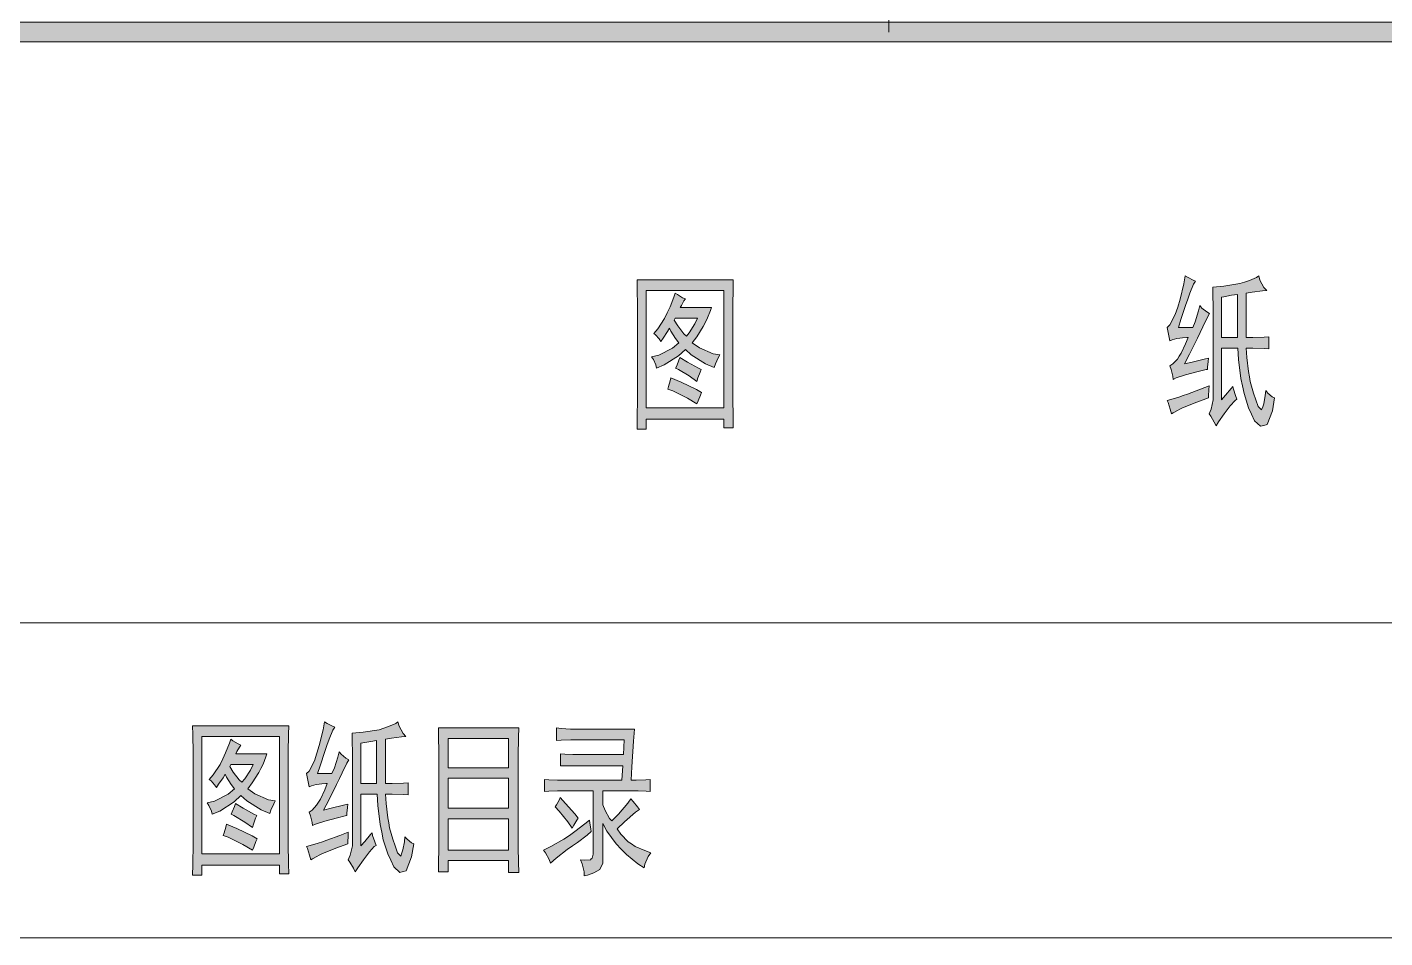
# Model space of a CAD drawing. Header units: millimetres. Extents: x 0 to 207, y 0 to 293.
# Drawn here: x 71.07 to 105.03, y 219.97 to 242.76 of the extents above; entities that cross this region are included whole.
import ezdxf

# ---------------------------------------------------------------- set-up
doc = ezdxf.new("R2010")
doc.units = ezdxf.units.MM

msp = doc.modelspace()

# ---------------------------------------------------------------- hatches: boundary and pattern name
h = msp.add_hatch(color=0)
h.dxf.hatch_style = 2
h.paths.add_polyline_path([(201.9935, 242.883972), (201.9935, 242.390083), (25.124833, 242.390083), (25.124833, 242.883972)])
h = msp.add_hatch(color=0)
h.paths.add_polyline_path([(88.727139, 236.438722), (88.723611, 236.234111), (88.716556, 235.7755), (88.716556, 235.528556), (88.716556, 233.750556), (88.716556, 233.493028), (88.723611, 232.985028), (88.727139, 232.738083), (88.494306, 232.738083), (88.494306, 232.953278), (86.554028, 232.953278), (86.554028, 232.702806), (86.321194, 232.702806), (86.32825, 232.960333), (86.335306, 233.493028), (86.335306, 233.768194), (86.335306, 235.528556), (86.335306, 235.768444), (86.32825, 236.223528), (86.321194, 236.438722)])
h.paths.add_polyline_path([(88.494306, 233.2355), (88.494306, 236.174139), (86.554028, 236.174139), (86.554028, 233.2355)])
h = msp.add_hatch(color=0)
h.dxf.hatch_style = 2
h.paths.add_polyline_path([(100.294722, 236.406972), (100.245333, 236.332889), (100.146556, 236.103583), (100.097167, 235.951889), (100.04425, 235.796667), (99.927833, 235.443889), (99.864333, 235.246333), (100.224167, 235.246333), (100.280611, 235.387444), (100.368806, 235.659083), (100.397028, 235.793139), (100.449944, 235.733167), (100.573417, 235.634389), (100.640444, 235.592056), (100.594583, 235.500333), (100.478167, 235.263972), (100.411139, 235.119333), (100.340583, 234.974694), (100.143028, 234.579583), (100.016028, 234.332639), (100.206528, 234.382028), (100.509917, 234.456111), (100.619278, 234.480806), (100.608694, 234.396139), (100.594583, 234.255028), (100.594583, 234.198583), (100.555778, 234.191528), (100.358222, 234.142139), (100.199472, 234.099806), (100.04425, 234.057472), (99.811417, 233.983389), (99.733806, 233.948111), (99.723222, 234.025722), (99.684417, 234.191528), (99.652667, 234.28325), (99.723222, 234.332639), (99.839639, 234.456111), (99.8855, 234.530194), (99.931361, 234.604278), (100.04425, 234.837111), (100.10775, 234.995861), (100.072472, 234.995861), (99.966639, 234.988806), (99.899611, 234.978222), (99.829056, 234.971167), (99.705583, 234.935889), (99.652667, 234.911194), (99.585639, 235.246333), (99.652667, 235.309833), (99.783194, 235.567361), (99.846694, 235.757861), (99.906667, 235.951889), (100.001917, 236.339944), (100.037194, 236.541028), (100.10775, 236.498694), (100.23475, 236.431667)])
h = msp.add_hatch(color=0)
h.paths.add_polyline_path([(101.328361, 233.450694), (101.2825, 233.418944), (101.159028, 233.284889), (101.084944, 233.186111), (101.007333, 233.087333), (100.86975, 232.88625), (100.80625, 232.787472), (100.756861, 232.879194), (100.672194, 233.027361), (100.629861, 233.087333), (100.682778, 233.20375), (100.735694, 233.436583), (100.735694, 233.549472), (100.735694, 235.592056), (100.735694, 235.750806), (100.728639, 236.082417), (100.721583, 236.258806), (101.003806, 236.2835), (101.398917, 236.343472), (101.518861, 236.382278), (101.638806, 236.421083), (101.815194, 236.498694), (101.875167, 236.541028), (101.903389, 236.431667), (102.002167, 236.248222), (102.072722, 236.174139), (101.966889, 236.167083), (101.712889, 236.131806), (101.561194, 236.107111), (101.561194, 234.995861), (101.727, 234.995861), (102.01275, 235.002917), (102.129167, 235.0135), (102.129167, 234.713639), (102.01275, 234.720694), (101.727, 234.731278), (101.561194, 234.731278), (101.578833, 234.498444), (101.617639, 234.142139), (101.642333, 234.015139), (101.6635, 233.891667), (101.744639, 233.602389), (101.804611, 233.433056), (101.861056, 233.26725), (101.945722, 233.182583), (101.973944, 233.260194), (101.998639, 233.337806), (102.037444, 233.542417), (102.048028, 233.665889), (102.100944, 233.602389), (102.210306, 233.510667), (102.270278, 233.485972), (102.217361, 233.161417), (102.083306, 232.815694), (102.002167, 232.794528), (101.921028, 232.773361), (101.765806, 232.914472), (101.69525, 233.07675), (101.621167, 233.239028), (101.508278, 233.591806), (101.465944, 233.782306), (101.427139, 233.972806), (101.367167, 234.449056), (101.349528, 234.731278), (100.943833, 234.731278), (100.943833, 233.433056), (101.042611, 233.549472), (101.183722, 233.718806), (101.222528, 233.768194), (101.240167, 233.701167), (101.293083, 233.542417)])
h.paths.add_polyline_path([(100.943833, 234.995861), (101.338944, 234.995861), (101.338944, 236.075361), (101.194306, 236.050667), (100.99675, 236.015389), (100.943833, 236.008333)])
h = msp.add_hatch(color=0)
h.paths.add_polyline_path([(87.531222, 235.958944), (87.495944, 235.909556), (87.432444, 235.800194), (87.404222, 235.74375), (88.183861, 235.74375), (88.159167, 235.669667), (88.081556, 235.486222), (88.032167, 235.376861), (87.97925, 235.271028), (87.816972, 235.0135), (87.704083, 234.861806), (87.880472, 234.738333), (88.222667, 234.590167), (88.392, 234.565472), (88.349667, 234.487861), (88.282639, 234.332639), (88.250889, 234.247972), (88.035694, 234.339694), (87.675861, 234.565472), (87.531222, 234.696), (87.361889, 234.53725), (87.002056, 234.307944), (86.811556, 234.230333), (86.793917, 234.307944), (86.730417, 234.449056), (86.681028, 234.512556), (86.868, 234.554889), (87.210194, 234.731278), (87.368944, 234.861806), (87.287806, 234.971167), (87.171389, 235.154611), (87.136111, 235.228694), (87.083194, 235.144028), (86.973833, 234.978222), (86.913861, 234.897083), (86.875056, 234.964111), (86.786861, 235.062889), (86.741, 235.094639), (86.839778, 235.211056), (87.009111, 235.472111), (87.076139, 235.61675), (87.146694, 235.764917), (87.245472, 236.008333), (87.277222, 236.107111), (87.333667, 236.068306), (87.460667, 235.990694)])
h.paths.add_polyline_path([(87.252528, 235.42625), (87.340722, 235.285139), (87.488889, 235.087583), (87.555917, 235.027611), (87.63, 235.112278), (87.771111, 235.334528), (87.834611, 235.475639), (87.277222, 235.475639)])
h = msp.add_hatch(color=0)
h.dxf.hatch_style = 2
h.paths.add_polyline_path([(87.390111, 234.498444), (87.587667, 234.382028), (87.855778, 234.230333), (87.926333, 234.198583), (87.898111, 234.131556), (87.845194, 233.983389), (87.8205, 233.898722), (87.622944, 234.032778), (87.358361, 234.198583), (87.287806, 234.230333), (87.316028, 234.290306), (87.368944, 234.424361)])
h = msp.add_hatch(color=0)
h.dxf.hatch_style = 2
h.paths.add_polyline_path([(87.171389, 233.983389), (87.425389, 233.874028), (87.809917, 233.690583), (87.936917, 233.6165), (87.908694, 233.549472), (87.85225, 233.408361), (87.8205, 233.334278), (87.584139, 233.475389), (87.21725, 233.658833), (87.09025, 233.701167), (87.111417, 233.768194), (87.15375, 233.909306)])
h = msp.add_hatch(color=0)
h.dxf.hatch_style = 2
h.paths.add_polyline_path([(99.585639, 233.418944), (99.677361, 233.443639), (99.878444, 233.503611), (99.984278, 233.542417), (100.093639, 233.581222), (100.414667, 233.701167), (100.629861, 233.782306), (100.622806, 233.683528), (100.619278, 233.535361), (100.619278, 233.485972), (100.322944, 233.376611), (99.966639, 233.2355), (99.903139, 233.20375), (99.843167, 233.168472), (99.733806, 233.112028), (99.687944, 233.087333), (99.659722, 233.20375), (99.606806, 233.369556)])
h = msp.add_hatch(color=0)
h.paths.add_polyline_path([(77.611111, 225.276833), (77.604056, 225.072222), (77.597, 224.613611), (77.597, 224.366667), (77.597, 222.588667), (77.597, 222.331139), (77.604056, 221.823139), (77.611111, 221.576194), (77.378278, 221.576194), (77.378278, 221.791389), (75.438, 221.791389), (75.438, 221.540917), (75.205167, 221.540917), (75.208694, 221.798444), (75.21575, 222.331139), (75.21575, 222.606306), (75.21575, 224.366667), (75.21575, 224.606556), (75.208694, 225.061639), (75.205167, 225.276833)])
h.paths.add_polyline_path([(77.378278, 222.073611), (77.378278, 225.01225), (75.438, 225.01225), (75.438, 222.073611)])
h = msp.add_hatch(color=0)
h.dxf.hatch_style = 2
h.paths.add_polyline_path([(78.761167, 225.245083), (78.715306, 225.171), (78.616528, 224.941694), (78.563611, 224.79), (78.510694, 224.634778), (78.394278, 224.282), (78.330778, 224.084444), (78.690611, 224.084444), (78.750583, 224.225556), (78.83525, 224.497194), (78.867, 224.63125), (78.916389, 224.571278), (79.039861, 224.4725), (79.110417, 224.430167), (79.064556, 224.341972), (78.948139, 224.102083), (78.877583, 223.957444), (78.807028, 223.812806), (78.609472, 223.417694), (78.482472, 223.17075), (78.672972, 223.220139), (78.976361, 223.294222), (79.085722, 223.318917), (79.075139, 223.237778), (79.064556, 223.096667), (79.064556, 223.036694), (79.022222, 223.029639), (78.824667, 222.98025), (78.669444, 222.937917), (78.510694, 222.895583), (78.277861, 222.8215), (78.203778, 222.786222), (78.193194, 222.863833), (78.150861, 223.029639), (78.122639, 223.121361), (78.193194, 223.17075), (78.306083, 223.294222), (78.355472, 223.368306), (78.401333, 223.442389), (78.510694, 223.675222), (78.574194, 223.833972), (78.538917, 223.833972), (78.436611, 223.826917), (78.366056, 223.816333), (78.2955, 223.809278), (78.175556, 223.774), (78.122639, 223.749306), (78.052083, 224.084444), (78.122639, 224.147944), (78.253167, 224.405472), (78.313139, 224.595972), (78.373111, 224.79), (78.471889, 225.178056), (78.503639, 225.379139), (78.574194, 225.336806), (78.701194, 225.269778)])
h = msp.add_hatch(color=0)
h.paths.add_polyline_path([(79.794806, 222.288806), (79.748944, 222.257056), (79.625472, 222.123), (79.551389, 222.024222), (79.477306, 221.925444), (79.336194, 221.724361), (79.272694, 221.625583), (79.226833, 221.717306), (79.138639, 221.865472), (79.096306, 221.925444), (79.149222, 222.041861), (79.202139, 222.274694), (79.202139, 222.387583), (79.202139, 224.430167), (79.202139, 224.588917), (79.198611, 224.920528), (79.191556, 225.096917), (79.47025, 225.121611), (79.868889, 225.181583), (79.988833, 225.220389), (80.10525, 225.259194), (80.285167, 225.336806), (80.341611, 225.379139), (80.369833, 225.269778), (80.468611, 225.086333), (80.539167, 225.01225), (80.433333, 225.005194), (80.179333, 224.969917), (80.027639, 224.945222), (80.027639, 223.833972), (80.196972, 223.833972), (80.482722, 223.841028), (80.599139, 223.851611), (80.599139, 223.55175), (80.482722, 223.558806), (80.196972, 223.569389), (80.027639, 223.569389), (80.045278, 223.336556), (80.087611, 222.98025), (80.108778, 222.85325), (80.133472, 222.729778), (80.214611, 222.4405), (80.271056, 222.274694), (80.331028, 222.105361), (80.415694, 222.020694), (80.440389, 222.098306), (80.465083, 222.175917), (80.503889, 222.380528), (80.514472, 222.504), (80.567389, 222.4405), (80.680278, 222.348778), (80.736722, 222.324083), (80.683806, 221.999528), (80.54975, 221.653806), (80.468611, 221.632639), (80.387472, 221.611472), (80.235778, 221.752583), (80.161694, 221.914861), (80.087611, 222.077139), (79.974722, 222.429917), (79.935917, 222.620417), (79.893583, 222.814444), (79.837139, 223.287167), (79.8195, 223.569389), (79.410278, 223.569389), (79.410278, 222.274694), (79.509056, 222.387583), (79.650167, 222.556917), (79.6925, 222.606306), (79.706611, 222.539278), (79.759528, 222.380528)])
h.paths.add_polyline_path([(79.410278, 223.833972), (79.805389, 223.833972), (79.805389, 224.913472), (79.66075, 224.888778), (79.463194, 224.8535), (79.410278, 224.846444)])
h = msp.add_hatch(color=0)
h.paths.add_polyline_path([(83.364917, 225.227444), (83.357861, 224.987556), (83.350806, 224.532472), (83.350806, 224.31375), (83.350806, 222.373472), (83.350806, 222.246472), (83.357861, 221.865472), (83.364917, 221.607944), (83.107389, 221.607944), (83.107389, 221.907806), (81.5975, 221.907806), (81.5975, 221.625583), (81.354083, 221.625583), (81.357611, 221.851361), (81.364667, 222.207667), (81.364667, 222.338194), (81.364667, 224.31375), (81.364667, 224.588917), (81.357611, 225.047528), (81.354083, 225.227444)])
h.paths.add_polyline_path([(83.107389, 222.172389), (83.107389, 222.955556), (81.5975, 222.955556), (81.5975, 222.172389)])
h.paths.add_polyline_path([(83.107389, 223.220139), (83.107389, 223.968028), (81.5975, 223.968028), (81.5975, 223.220139)])
h.paths.add_polyline_path([(83.107389, 224.232611), (83.107389, 224.962861), (81.5975, 224.962861), (81.5975, 224.232611)])
h = msp.add_hatch(color=0)
h.dxf.hatch_style = 2
h.paths.add_polyline_path([(84.409139, 224.282), (84.409139, 224.581861), (84.5185, 224.571278), (84.712528, 224.564222), (84.793667, 224.564222), (85.979, 224.564222), (86.003694, 224.931111), (84.783083, 224.931111), (84.666667, 224.931111), (84.426778, 224.920528), (84.306833, 224.913472), (84.306833, 225.227444), (84.426778, 225.213333), (84.659611, 225.195694), (84.768972, 225.195694), (86.257694, 225.195694), (86.233, 224.895833), (86.194194, 224.257306), (86.176556, 223.918639), (86.303556, 223.918639), (86.543444, 223.925694), (86.652806, 223.93275), (86.652806, 223.632889), (86.554028, 223.643472), (86.349417, 223.650528), (86.247111, 223.650528), (85.467472, 223.650528), (85.467472, 223.301278), (85.523917, 223.160167), (85.636806, 222.962611), (85.689722, 222.902639), (85.855528, 223.068444), (86.095417, 223.343611), (86.165972, 223.452972), (86.222417, 223.385944), (86.331778, 223.251889), (86.384694, 223.184861), (86.285917, 223.121361), (86.007222, 222.877944), (85.827306, 222.705083), (85.919028, 222.571028), (86.102472, 222.380528), (86.187139, 222.324083), (86.275333, 222.264111), (86.515222, 222.158278), (86.663389, 222.105361), (86.599889, 222.006583), (86.51875, 221.816083), (86.501111, 221.724361), (86.345889, 221.823139), (86.056611, 222.055972), (85.926083, 222.190028), (85.795556, 222.324083), (85.56625, 222.645111), (85.467472, 222.839139), (85.467472, 221.957194), (85.467472, 221.840778), (85.393389, 221.682028), (85.315778, 221.643222), (85.241694, 221.600889), (85.082944, 221.540917), (85.001806, 221.526806), (84.998278, 221.625583), (84.948889, 221.823139), (84.910083, 221.925444), (85.019444, 221.914861), (85.1535, 221.928972), (85.178194, 221.950139), (85.199361, 221.971306), (85.224056, 222.066556), (85.224056, 222.140639), (85.224056, 223.650528), (84.433833, 223.650528), (84.328, 223.650528), (84.112806, 223.643472), (84.003444, 223.632889), (84.003444, 223.93275), (84.112806, 223.925694), (84.328, 223.918639), (84.433833, 223.918639), (85.943722, 223.918639), (85.968417, 224.282)])
h = msp.add_hatch(color=0)
h.paths.add_polyline_path([(76.411667, 224.797056), (76.379917, 224.747667), (76.312889, 224.638306), (76.284667, 224.581861), (77.064306, 224.581861), (77.039611, 224.507778), (76.965528, 224.324333), (76.912611, 224.214972), (76.859694, 224.109139), (76.697417, 223.851611), (76.588056, 223.699917), (76.760917, 223.576444), (77.103111, 223.428278), (77.272444, 223.403583), (77.233639, 223.325972), (77.163083, 223.17075), (77.134861, 223.086083), (76.919667, 223.177806), (76.559833, 223.403583), (76.411667, 223.534111), (76.245861, 223.378889), (75.886028, 223.146056), (75.692, 223.068444), (75.674361, 223.146056), (75.610861, 223.287167), (75.565, 223.350667), (75.751972, 223.393), (76.094167, 223.569389), (76.249389, 223.699917), (76.16825, 223.809278), (76.051833, 223.992722), (76.016556, 224.066806), (75.967167, 223.982139), (75.854278, 223.816333), (75.797833, 223.735194), (75.7555, 223.802222), (75.670833, 223.901), (75.621444, 223.93275), (75.720222, 224.049167), (75.889556, 224.310222), (75.960111, 224.454861), (76.030667, 224.603028), (76.129444, 224.846444), (76.157667, 224.945222), (76.214111, 224.906417), (76.344639, 224.828806)])
h.paths.add_polyline_path([(76.132972, 224.264361), (76.221167, 224.12325), (76.372861, 223.925694), (76.436361, 223.865722), (76.510444, 223.950389), (76.651556, 224.172639), (76.715056, 224.31375), (76.157667, 224.31375)])
h = msp.add_hatch(color=0)
h.dxf.hatch_style = 2
h.paths.add_polyline_path([(84.398556, 223.484722), (84.536139, 223.336556), (84.765444, 223.079028), (84.850111, 222.969667), (84.814833, 222.920278), (84.74075, 222.796806), (84.701944, 222.722722), (84.589056, 222.877944), (84.373861, 223.146056), (84.271556, 223.251889), (84.306833, 223.301278), (84.370333, 223.417694)])
h = msp.add_hatch(color=0)
h.dxf.hatch_style = 2
h.paths.add_polyline_path([(76.274083, 223.336556), (76.471639, 223.220139), (76.73975, 223.068444), (76.806778, 223.036694), (76.778556, 222.969667), (76.725639, 222.8215), (76.704472, 222.736833), (76.506917, 222.870889), (76.238806, 223.036694), (76.16825, 223.068444), (76.196472, 223.128417), (76.249389, 223.262472)])
h = msp.add_hatch(color=0)
h.dxf.hatch_style = 2
h.paths.add_polyline_path([(76.051833, 222.8215), (76.309361, 222.712139), (76.690361, 222.528694), (76.820889, 222.454611), (76.789139, 222.387583), (76.732694, 222.246472), (76.704472, 222.172389), (76.464583, 222.3135), (76.097694, 222.496944), (75.970694, 222.539278), (75.995389, 222.606306), (76.034194, 222.747417)])
h = msp.add_hatch(color=0)
h.dxf.hatch_style = 2
h.paths.add_polyline_path([(85.178194, 222.638056), (85.072361, 222.546333), (84.836, 222.362889), (84.705472, 222.274694), (84.574944, 222.182972), (84.299778, 221.96425), (84.155139, 221.840778), (84.119861, 221.9325), (84.031667, 222.098306), (83.97875, 222.172389), (84.165722, 222.257056), (84.490278, 222.4405), (84.631389, 222.539278), (84.768972, 222.638056), (85.019444, 222.828556), (85.128806, 222.920278), (85.142917, 222.846194), (85.164083, 222.705083)])
h = msp.add_hatch(color=0)
h.dxf.hatch_style = 2
h.paths.add_polyline_path([(78.052083, 222.257056), (78.143806, 222.28175), (78.344889, 222.34525), (78.45425, 222.380528), (78.560083, 222.419333), (78.884639, 222.539278), (79.096306, 222.620417), (79.092778, 222.521639), (79.085722, 222.373472), (79.085722, 222.324083), (78.789389, 222.214722), (78.433083, 222.073611), (78.373111, 222.041861), (78.309611, 222.006583), (78.203778, 221.950139), (78.157917, 221.925444), (78.126167, 222.041861), (78.076778, 222.207667)])

# ---------------------------------------------------------------- linework, layer by layer
at = {"color": 0, "lineweight": 0}
for points in [[(92.621806, 242.637028), (92.621806, 265.052528)], [(25.124833, 227.859167), (201.9935, 227.859167)], [(25.124833, 219.974583), (201.9935, 219.974583)]]:
    msp.add_lwpolyline(points, dxfattribs=at)
for points in [[(201.9935, 242.883972), (201.9935, 242.390083), (25.124833, 242.390083), (25.124833, 242.883972)], [(88.727139, 236.438722), (88.723611, 236.234111), (88.716556, 235.7755), (88.716556, 235.528556), (88.716556, 233.750556), (88.716556, 233.493028), (88.723611, 232.985028), (88.727139, 232.738083), (88.494306, 232.738083), (88.494306, 232.953278), (86.554028, 232.953278), (86.554028, 232.702806), (86.321194, 232.702806), (86.32825, 232.960333), (86.335306, 233.493028), (86.335306, 233.768194), (86.335306, 235.528556), (86.335306, 235.768444), (86.32825, 236.223528), (86.321194, 236.438722)], [(100.294722, 236.406972), (100.245333, 236.332889), (100.146556, 236.103583), (100.097167, 235.951889), (100.04425, 235.796667), (99.927833, 235.443889), (99.864333, 235.246333), (100.224167, 235.246333), (100.280611, 235.387444), (100.368806, 235.659083), (100.397028, 235.793139), (100.449944, 235.733167), (100.573417, 235.634389), (100.640444, 235.592056), (100.594583, 235.500333), (100.478167, 235.263972), (100.411139, 235.119333), (100.340583, 234.974694), (100.143028, 234.579583), (100.016028, 234.332639), (100.206528, 234.382028), (100.509917, 234.456111), (100.619278, 234.480806), (100.608694, 234.396139), (100.594583, 234.255028), (100.594583, 234.198583), (100.555778, 234.191528), (100.358222, 234.142139), (100.199472, 234.099806), (100.04425, 234.057472), (99.811417, 233.983389), (99.733806, 233.948111), (99.723222, 234.025722), (99.684417, 234.191528), (99.652667, 234.28325), (99.723222, 234.332639), (99.839639, 234.456111), (99.8855, 234.530194), (99.931361, 234.604278), (100.04425, 234.837111), (100.10775, 234.995861), (100.072472, 234.995861), (99.966639, 234.988806), (99.899611, 234.978222), (99.829056, 234.971167), (99.705583, 234.935889), (99.652667, 234.911194), (99.585639, 235.246333), (99.652667, 235.309833), (99.783194, 235.567361), (99.846694, 235.757861), (99.906667, 235.951889), (100.001917, 236.339944), (100.037194, 236.541028), (100.10775, 236.498694), (100.23475, 236.431667)], [(101.328361, 233.450694), (101.2825, 233.418944), (101.159028, 233.284889), (101.084944, 233.186111), (101.007333, 233.087333), (100.86975, 232.88625), (100.80625, 232.787472), (100.756861, 232.879194), (100.672194, 233.027361), (100.629861, 233.087333), (100.682778, 233.20375), (100.735694, 233.436583), (100.735694, 233.549472), (100.735694, 235.592056), (100.735694, 235.750806), (100.728639, 236.082417), (100.721583, 236.258806), (101.003806, 236.2835), (101.398917, 236.343472), (101.518861, 236.382278), (101.638806, 236.421083), (101.815194, 236.498694), (101.875167, 236.541028), (101.903389, 236.431667), (102.002167, 236.248222), (102.072722, 236.174139), (101.966889, 236.167083), (101.712889, 236.131806), (101.561194, 236.107111), (101.561194, 234.995861), (101.727, 234.995861), (102.01275, 235.002917), (102.129167, 235.0135), (102.129167, 234.713639), (102.01275, 234.720694), (101.727, 234.731278), (101.561194, 234.731278), (101.578833, 234.498444), (101.617639, 234.142139), (101.642333, 234.015139), (101.6635, 233.891667), (101.744639, 233.602389), (101.804611, 233.433056), (101.861056, 233.26725), (101.945722, 233.182583), (101.973944, 233.260194), (101.998639, 233.337806), (102.037444, 233.542417), (102.048028, 233.665889), (102.100944, 233.602389), (102.210306, 233.510667), (102.270278, 233.485972), (102.217361, 233.161417), (102.083306, 232.815694), (102.002167, 232.794528), (101.921028, 232.773361), (101.765806, 232.914472), (101.69525, 233.07675), (101.621167, 233.239028), (101.508278, 233.591806), (101.465944, 233.782306), (101.427139, 233.972806), (101.367167, 234.449056), (101.349528, 234.731278), (100.943833, 234.731278), (100.943833, 233.433056), (101.042611, 233.549472), (101.183722, 233.718806), (101.222528, 233.768194), (101.240167, 233.701167), (101.293083, 233.542417)], [(88.494306, 233.2355), (88.494306, 236.174139), (86.554028, 236.174139), (86.554028, 233.2355)], [(87.531222, 235.958944), (87.495944, 235.909556), (87.432444, 235.800194), (87.404222, 235.74375), (88.183861, 235.74375), (88.159167, 235.669667), (88.081556, 235.486222), (88.032167, 235.376861), (87.97925, 235.271028), (87.816972, 235.0135), (87.704083, 234.861806), (87.880472, 234.738333), (88.222667, 234.590167), (88.392, 234.565472), (88.349667, 234.487861), (88.282639, 234.332639), (88.250889, 234.247972), (88.035694, 234.339694), (87.675861, 234.565472), (87.531222, 234.696), (87.361889, 234.53725), (87.002056, 234.307944), (86.811556, 234.230333), (86.793917, 234.307944), (86.730417, 234.449056), (86.681028, 234.512556), (86.868, 234.554889), (87.210194, 234.731278), (87.368944, 234.861806), (87.287806, 234.971167), (87.171389, 235.154611), (87.136111, 235.228694), (87.083194, 235.144028), (86.973833, 234.978222), (86.913861, 234.897083), (86.875056, 234.964111), (86.786861, 235.062889), (86.741, 235.094639), (86.839778, 235.211056), (87.009111, 235.472111), (87.076139, 235.61675), (87.146694, 235.764917), (87.245472, 236.008333), (87.277222, 236.107111), (87.333667, 236.068306), (87.460667, 235.990694)], [(100.943833, 234.995861), (101.338944, 234.995861), (101.338944, 236.075361), (101.194306, 236.050667), (100.99675, 236.015389), (100.943833, 236.008333)], [(87.252528, 235.42625), (87.340722, 235.285139), (87.488889, 235.087583), (87.555917, 235.027611), (87.63, 235.112278), (87.771111, 235.334528), (87.834611, 235.475639), (87.277222, 235.475639)], [(87.390111, 234.498444), (87.587667, 234.382028), (87.855778, 234.230333), (87.926333, 234.198583), (87.898111, 234.131556), (87.845194, 233.983389), (87.8205, 233.898722), (87.622944, 234.032778), (87.358361, 234.198583), (87.287806, 234.230333), (87.316028, 234.290306), (87.368944, 234.424361)], [(87.171389, 233.983389), (87.425389, 233.874028), (87.809917, 233.690583), (87.936917, 233.6165), (87.908694, 233.549472), (87.85225, 233.408361), (87.8205, 233.334278), (87.584139, 233.475389), (87.21725, 233.658833), (87.09025, 233.701167), (87.111417, 233.768194), (87.15375, 233.909306)], [(99.585639, 233.418944), (99.677361, 233.443639), (99.878444, 233.503611), (99.984278, 233.542417), (100.093639, 233.581222), (100.414667, 233.701167), (100.629861, 233.782306), (100.622806, 233.683528), (100.619278, 233.535361), (100.619278, 233.485972), (100.322944, 233.376611), (99.966639, 233.2355), (99.903139, 233.20375), (99.843167, 233.168472), (99.733806, 233.112028), (99.687944, 233.087333), (99.659722, 233.20375), (99.606806, 233.369556)], [(77.611111, 225.276833), (77.604056, 225.072222), (77.597, 224.613611), (77.597, 224.366667), (77.597, 222.588667), (77.597, 222.331139), (77.604056, 221.823139), (77.611111, 221.576194), (77.378278, 221.576194), (77.378278, 221.791389), (75.438, 221.791389), (75.438, 221.540917), (75.205167, 221.540917), (75.208694, 221.798444), (75.21575, 222.331139), (75.21575, 222.606306), (75.21575, 224.366667), (75.21575, 224.606556), (75.208694, 225.061639), (75.205167, 225.276833)], [(78.761167, 225.245083), (78.715306, 225.171), (78.616528, 224.941694), (78.563611, 224.79), (78.510694, 224.634778), (78.394278, 224.282), (78.330778, 224.084444), (78.690611, 224.084444), (78.750583, 224.225556), (78.83525, 224.497194), (78.867, 224.63125), (78.916389, 224.571278), (79.039861, 224.4725), (79.110417, 224.430167), (79.064556, 224.341972), (78.948139, 224.102083), (78.877583, 223.957444), (78.807028, 223.812806), (78.609472, 223.417694), (78.482472, 223.17075), (78.672972, 223.220139), (78.976361, 223.294222), (79.085722, 223.318917), (79.075139, 223.237778), (79.064556, 223.096667), (79.064556, 223.036694), (79.022222, 223.029639), (78.824667, 222.98025), (78.669444, 222.937917), (78.510694, 222.895583), (78.277861, 222.8215), (78.203778, 222.786222), (78.193194, 222.863833), (78.150861, 223.029639), (78.122639, 223.121361), (78.193194, 223.17075), (78.306083, 223.294222), (78.355472, 223.368306), (78.401333, 223.442389), (78.510694, 223.675222), (78.574194, 223.833972), (78.538917, 223.833972), (78.436611, 223.826917), (78.366056, 223.816333), (78.2955, 223.809278), (78.175556, 223.774), (78.122639, 223.749306), (78.052083, 224.084444), (78.122639, 224.147944), (78.253167, 224.405472), (78.313139, 224.595972), (78.373111, 224.79), (78.471889, 225.178056), (78.503639, 225.379139), (78.574194, 225.336806), (78.701194, 225.269778)], [(79.794806, 222.288806), (79.748944, 222.257056), (79.625472, 222.123), (79.551389, 222.024222), (79.477306, 221.925444), (79.336194, 221.724361), (79.272694, 221.625583), (79.226833, 221.717306), (79.138639, 221.865472), (79.096306, 221.925444), (79.149222, 222.041861), (79.202139, 222.274694), (79.202139, 222.387583), (79.202139, 224.430167), (79.202139, 224.588917), (79.198611, 224.920528), (79.191556, 225.096917), (79.47025, 225.121611), (79.868889, 225.181583), (79.988833, 225.220389), (80.10525, 225.259194), (80.285167, 225.336806), (80.341611, 225.379139), (80.369833, 225.269778), (80.468611, 225.086333), (80.539167, 225.01225), (80.433333, 225.005194), (80.179333, 224.969917), (80.027639, 224.945222), (80.027639, 223.833972), (80.196972, 223.833972), (80.482722, 223.841028), (80.599139, 223.851611), (80.599139, 223.55175), (80.482722, 223.558806), (80.196972, 223.569389), (80.027639, 223.569389), (80.045278, 223.336556), (80.087611, 222.98025), (80.108778, 222.85325), (80.133472, 222.729778), (80.214611, 222.4405), (80.271056, 222.274694), (80.331028, 222.105361), (80.415694, 222.020694), (80.440389, 222.098306), (80.465083, 222.175917), (80.503889, 222.380528), (80.514472, 222.504), (80.567389, 222.4405), (80.680278, 222.348778), (80.736722, 222.324083), (80.683806, 221.999528), (80.54975, 221.653806), (80.468611, 221.632639), (80.387472, 221.611472), (80.235778, 221.752583), (80.161694, 221.914861), (80.087611, 222.077139), (79.974722, 222.429917), (79.935917, 222.620417), (79.893583, 222.814444), (79.837139, 223.287167), (79.8195, 223.569389), (79.410278, 223.569389), (79.410278, 222.274694), (79.509056, 222.387583), (79.650167, 222.556917), (79.6925, 222.606306), (79.706611, 222.539278), (79.759528, 222.380528)], [(83.364917, 225.227444), (83.357861, 224.987556), (83.350806, 224.532472), (83.350806, 224.31375), (83.350806, 222.373472), (83.350806, 222.246472), (83.357861, 221.865472), (83.364917, 221.607944), (83.107389, 221.607944), (83.107389, 221.907806), (81.5975, 221.907806), (81.5975, 221.625583), (81.354083, 221.625583), (81.357611, 221.851361), (81.364667, 222.207667), (81.364667, 222.338194), (81.364667, 224.31375), (81.364667, 224.588917), (81.357611, 225.047528), (81.354083, 225.227444)], [(84.409139, 224.282), (84.409139, 224.581861), (84.5185, 224.571278), (84.712528, 224.564222), (84.793667, 224.564222), (85.979, 224.564222), (86.003694, 224.931111), (84.783083, 224.931111), (84.666667, 224.931111), (84.426778, 224.920528), (84.306833, 224.913472), (84.306833, 225.227444), (84.426778, 225.213333), (84.659611, 225.195694), (84.768972, 225.195694), (86.257694, 225.195694), (86.233, 224.895833), (86.194194, 224.257306), (86.176556, 223.918639), (86.303556, 223.918639), (86.543444, 223.925694), (86.652806, 223.93275), (86.652806, 223.632889), (86.554028, 223.643472), (86.349417, 223.650528), (86.247111, 223.650528), (85.467472, 223.650528), (85.467472, 223.301278), (85.523917, 223.160167), (85.636806, 222.962611), (85.689722, 222.902639), (85.855528, 223.068444), (86.095417, 223.343611), (86.165972, 223.452972), (86.222417, 223.385944), (86.331778, 223.251889), (86.384694, 223.184861), (86.285917, 223.121361), (86.007222, 222.877944), (85.827306, 222.705083), (85.919028, 222.571028), (86.102472, 222.380528), (86.187139, 222.324083), (86.275333, 222.264111), (86.515222, 222.158278), (86.663389, 222.105361), (86.599889, 222.006583), (86.51875, 221.816083), (86.501111, 221.724361), (86.345889, 221.823139), (86.056611, 222.055972), (85.926083, 222.190028), (85.795556, 222.324083), (85.56625, 222.645111), (85.467472, 222.839139), (85.467472, 221.957194), (85.467472, 221.840778), (85.393389, 221.682028), (85.315778, 221.643222), (85.241694, 221.600889), (85.082944, 221.540917), (85.001806, 221.526806), (84.998278, 221.625583), (84.948889, 221.823139), (84.910083, 221.925444), (85.019444, 221.914861), (85.1535, 221.928972), (85.178194, 221.950139), (85.199361, 221.971306), (85.224056, 222.066556), (85.224056, 222.140639), (85.224056, 223.650528), (84.433833, 223.650528), (84.328, 223.650528), (84.112806, 223.643472), (84.003444, 223.632889), (84.003444, 223.93275), (84.112806, 223.925694), (84.328, 223.918639), (84.433833, 223.918639), (85.943722, 223.918639), (85.968417, 224.282)], [(77.378278, 222.073611), (77.378278, 225.01225), (75.438, 225.01225), (75.438, 222.073611)], [(76.411667, 224.797056), (76.379917, 224.747667), (76.312889, 224.638306), (76.284667, 224.581861), (77.064306, 224.581861), (77.039611, 224.507778), (76.965528, 224.324333), (76.912611, 224.214972), (76.859694, 224.109139), (76.697417, 223.851611), (76.588056, 223.699917), (76.760917, 223.576444), (77.103111, 223.428278), (77.272444, 223.403583), (77.233639, 223.325972), (77.163083, 223.17075), (77.134861, 223.086083), (76.919667, 223.177806), (76.559833, 223.403583), (76.411667, 223.534111), (76.245861, 223.378889), (75.886028, 223.146056), (75.692, 223.068444), (75.674361, 223.146056), (75.610861, 223.287167), (75.565, 223.350667), (75.751972, 223.393), (76.094167, 223.569389), (76.249389, 223.699917), (76.16825, 223.809278), (76.051833, 223.992722), (76.016556, 224.066806), (75.967167, 223.982139), (75.854278, 223.816333), (75.797833, 223.735194), (75.7555, 223.802222), (75.670833, 223.901), (75.621444, 223.93275), (75.720222, 224.049167), (75.889556, 224.310222), (75.960111, 224.454861), (76.030667, 224.603028), (76.129444, 224.846444), (76.157667, 224.945222), (76.214111, 224.906417), (76.344639, 224.828806)], [(79.410278, 223.833972), (79.805389, 223.833972), (79.805389, 224.913472), (79.66075, 224.888778), (79.463194, 224.8535), (79.410278, 224.846444)], [(83.107389, 224.232611), (83.107389, 224.962861), (81.5975, 224.962861), (81.5975, 224.232611)], [(76.132972, 224.264361), (76.221167, 224.12325), (76.372861, 223.925694), (76.436361, 223.865722), (76.510444, 223.950389), (76.651556, 224.172639), (76.715056, 224.31375), (76.157667, 224.31375)], [(83.107389, 223.220139), (83.107389, 223.968028), (81.5975, 223.968028), (81.5975, 223.220139)], [(84.398556, 223.484722), (84.536139, 223.336556), (84.765444, 223.079028), (84.850111, 222.969667), (84.814833, 222.920278), (84.74075, 222.796806), (84.701944, 222.722722), (84.589056, 222.877944), (84.373861, 223.146056), (84.271556, 223.251889), (84.306833, 223.301278), (84.370333, 223.417694)], [(76.274083, 223.336556), (76.471639, 223.220139), (76.73975, 223.068444), (76.806778, 223.036694), (76.778556, 222.969667), (76.725639, 222.8215), (76.704472, 222.736833), (76.506917, 222.870889), (76.238806, 223.036694), (76.16825, 223.068444), (76.196472, 223.128417), (76.249389, 223.262472)], [(76.051833, 222.8215), (76.309361, 222.712139), (76.690361, 222.528694), (76.820889, 222.454611), (76.789139, 222.387583), (76.732694, 222.246472), (76.704472, 222.172389), (76.464583, 222.3135), (76.097694, 222.496944), (75.970694, 222.539278), (75.995389, 222.606306), (76.034194, 222.747417)], [(83.107389, 222.172389), (83.107389, 222.955556), (81.5975, 222.955556), (81.5975, 222.172389)], [(85.178194, 222.638056), (85.072361, 222.546333), (84.836, 222.362889), (84.705472, 222.274694), (84.574944, 222.182972), (84.299778, 221.96425), (84.155139, 221.840778), (84.119861, 221.9325), (84.031667, 222.098306), (83.97875, 222.172389), (84.165722, 222.257056), (84.490278, 222.4405), (84.631389, 222.539278), (84.768972, 222.638056), (85.019444, 222.828556), (85.128806, 222.920278), (85.142917, 222.846194), (85.164083, 222.705083)], [(78.052083, 222.257056), (78.143806, 222.28175), (78.344889, 222.34525), (78.45425, 222.380528), (78.560083, 222.419333), (78.884639, 222.539278), (79.096306, 222.620417), (79.092778, 222.521639), (79.085722, 222.373472), (79.085722, 222.324083), (78.789389, 222.214722), (78.433083, 222.073611), (78.373111, 222.041861), (78.309611, 222.006583), (78.203778, 221.950139), (78.157917, 221.925444), (78.126167, 222.041861), (78.076778, 222.207667)]]:
    msp.add_lwpolyline(points, close=True, dxfattribs=at)

doc.saveas('drawing.dxf')
